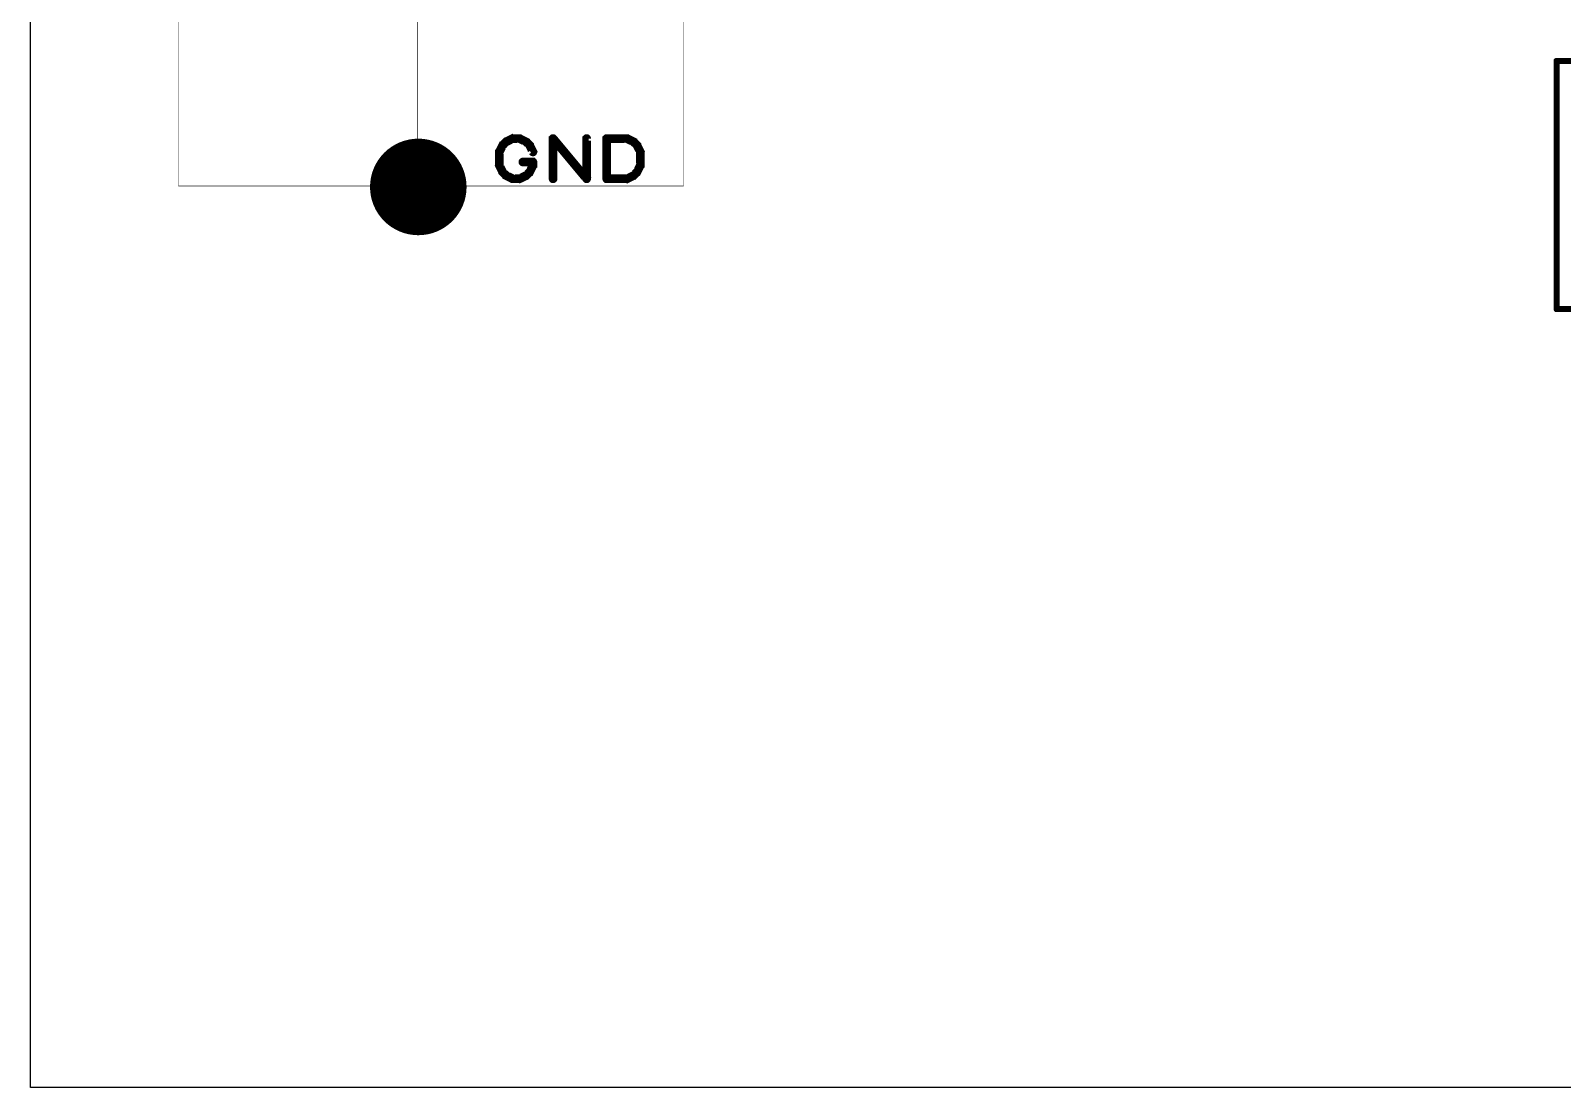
# Model space of a CAD drawing. Extents: x 1.5 to 98, y 12 to 104.4.
# Drawn here: x 2.4 to 33.77, y 12 to 33.64 of the extents above; entities that cross this region are included whole.
import ezdxf

# ---------------------------------------------------------------- set-up
doc = ezdxf.new("R2010")
doc.units = 0
doc.layers.get('0').update_dxf_attribs({"linetype": 'CONTINUOUS'})
for name, color, linetype in [('_BOARD', 254, 'CONTINUOUS'), ('_DRILL', 251, 'CONTINUOUS'), ('BOTTOM_SOLDER_MASK', 6, 'CONTINUOUS'), ('DOCUMENTATION1', 3, 'CONTINUOUS'), ('TOP_SILKSCREEN', 1, 'CONTINUOUS'), ('TOP_SOLDER_MASK', 2, 'CONTINUOUS')]:
    doc.layers.add(name, color=color, linetype=linetype)

# ---------------------------------------------------------------- blocks, each defined once
blk = doc.blocks.new('STYLE14')
at = {"const_width": 0.925}
blk.add_lwpolyline([(-0.4625, 0, 1), (0.4625, 0, 1)], format="xyb", close=True, dxfattribs=at)
blk = doc.blocks.new('_HOLE')
blk.add_circle((0, 0), 0.5)

msp = doc.modelspace()

# ---------------------------------------------------------------- linework, layer by layer
at = {"layer": '_BOARD', "color": 3}
msp.add_lwpolyline([(2.4, 12), (2.4, 104.4), (2.4, 104.4), (30.6, 104.4), (30.6, 104.4), (30.6, 98.4), (30.6, 98.4), (85.8, 98.4), (85.8, 98.4), (85.8, 104.4), (85.8, 104.4), (98, 104.4), (98, 104.4), (98, 12), (98, 12), (2.4, 12), (2.4, 12)], close=True, dxfattribs=at)
at = {"layer": 'DOCUMENTATION1', "color": 94}
msp.add_lwpolyline([(95.25, 27.94, 0.127, 0.127, 0), (33.655, 27.94, 0, 0, 0), (33.655, 27.94, 0.0635, 0.0635, 0), (33.655, 27.9718, 0.0635, 0.0635, 1), (33.655, 27.9082, 0, 0, 0), (33.6232, 27.94, 0.0635, 0.0635, 1), (33.6868, 27.94, 0, 0, 0), (33.655, 27.94, 0, 0, 0), (33.655, 27.94, 0.127, 0.127, 0), (33.655, 33.02, 0.127, 0.127, 0), (33.655, 33.02, 0, 0, 0), (33.655, 33.02, 0.0635, 0.0635, 0), (33.6868, 33.02, 0.0635, 0.0635, 1), (33.6232, 33.02, 0, 0, 0), (33.655, 33.0518, 0.0635, 0.0635, 1), (33.655, 32.9882, 0, 0, 0), (33.655, 33.02, 0, 0, 0), (33.655, 33.02, 0.127, 0.127, 0), (95.25, 33.02, 0, 0, 0)], format="xyseb", dxfattribs=at)
at = {"layer": 'TOP_SILKSCREEN', "color": 171}
for points in [[(10.32, 72.39, 0.01, 0.01, 0), (10.32, 30.46, 0, 0, 0), (10.32, 30.46, 0.005, 0.005, 0), (10.3175, 30.46, 0.005, 0.005, 1), (10.3225, 30.46, 0, 0, 0), (10.32, 30.4575, 0.005, 0.005, 1), (10.32, 30.4625, 0, 0, 0), (10.32, 30.46, 0, 0, 0), (10.32, 30.46, 0.01, 0.01, 0), (5.43, 30.46, 0, 0, 0), (5.43, 30.46, 0.005, 0.005, 0), (5.43, 30.4625, 0.005, 0.005, 1), (5.43, 30.4575, 0, 0, 0), (5.4275, 30.46, 0.005, 0.005, 1), (5.4325, 30.46, 0, 0, 0), (5.43, 30.46, 0, 0, 0), (5.43, 30.46, 0.01, 0.01, 0), (5.43, 72.39, 0, 0, 0)], [(15.77, 72.4, 0.01, 0.01, 0), (15.77, 30.46, 0, 0, 0), (15.77, 30.46, 0.005, 0.005, 0), (15.7675, 30.46, 0.005, 0.005, 1), (15.7725, 30.46, 0, 0, 0), (15.77, 30.4575, 0.005, 0.005, 1), (15.77, 30.4625, 0, 0, 0), (15.77, 30.46, 0, 0, 0), (15.77, 30.46, 0.01, 0.01, 0), (10.32, 30.46, 0, 0, 0), (10.32, 30.46, 0.005, 0.005, 0), (10.32, 30.4625, 0.005, 0.005, 1), (10.32, 30.4575, 0, 0, 0), (10.3175, 30.46, 0.005, 0.005, 1), (10.3225, 30.46, 0, 0, 0), (10.32, 30.46, 0, 0, 0), (10.32, 30.46, 0.01, 0.01, 0), (10.32, 72.4, 0, 0, 0)]]:
    msp.add_lwpolyline(points, format="xyseb", dxfattribs=at)
at = {"layer": 'TOP_SILKSCREEN', "color": 135}
msp.add_lwpolyline([(11.2275, 30.46, 0.005, 0.005, 1), (11.2325, 30.46, 0, 0, 0), (11.23, 30.46, 0, 0, 0), (11.23, 30.46, 0.01, 0.01, 1), (9.41, 30.46, 0, 0, 0), (9.41, 30.46, 0.005, 0.005, 0), (9.4075, 30.46, 0.005, 0.005, 1), (9.4125, 30.46, 0, 0, 0), (9.4125, 30.46, 0.005, 0.005, 1), (9.4075, 30.46, 0, 0, 0), (9.41, 30.46, 0, 0, 0), (9.41, 30.46, 0.01, 0.01, 1), (11.23, 30.46, 0.01, 0.01, 0), (11.23, 30.46, 0, 0, 0), (11.23, 30.46, 0.005, 0.005, 0), (11.2325, 30.46, 0.005, 0.005, 1), (11.2275, 30.46, 0, 0, 0)], format="xyseb", close=True, dxfattribs=at)
for points in [[(11.9602, 31.1762, 0.0889, 0.0889, 1), (12.0398, 31.1364, 0, 0, 0), (12, 31.1563, 0, 0, 0), (12, 31.1563, 0.1778, 0.1778, 0), (12.0688, 31.2938, 0.1778, 0.1778, 0), (12.0688, 31.2938, 0, 0, 0), (12.0688, 31.2938, 0.0889, 0.0889, 0), (12.1086, 31.2739, 0.0889, 0.0889, 1), (12.029, 31.3137, 0, 0, 0)], [(12.0373, 31.3253, 0.0889, 0.0889, 1), (12.1003, 31.2623, 0, 0, 0), (12.0688, 31.2938, 0, 0, 0), (12.0688, 31.2938, 0.1778, 0.1778, 0), (12.1375, 31.3625, 0.1778, 0.1778, 0), (12.1375, 31.3625, 0, 0, 0), (12.1375, 31.3625, 0.0889, 0.0889, 0), (12.169, 31.331, 0.0889, 0.0889, 1), (12.106, 31.394, 0, 0, 0)], [(12.1176, 31.4023, 0.0889, 0.0889, 1), (12.1574, 31.3227, 0, 0, 0), (12.1375, 31.3625, 0, 0, 0), (12.1375, 31.3625, 0.1778, 0.1778, 0), (12.275, 31.4313, 0.1778, 0.1778, 0), (12.275, 31.4313, 0, 0, 0), (12.275, 31.4313, 0.0889, 0.0889, 0), (12.2949, 31.3915, 0.0889, 0.0889, 1), (12.2551, 31.4711, 0, 0, 0)], [(12.275, 31.4758, 0.0889, 0.0889, 1), (12.275, 31.3868, 0, 0, 0), (12.275, 31.4313, 0, 0, 0), (12.275, 31.4313, 0.1778, 0.1778, 0), (12.4125, 31.4313, 0.1778, 0.1778, 0), (12.4125, 31.4313, 0, 0, 0), (12.4125, 31.4313, 0.0889, 0.0889, 0), (12.4125, 31.3868, 0.0889, 0.0889, 1), (12.4125, 31.4758, 0, 0, 0)], [(12.4324, 31.4711, 0.0889, 0.0889, 1), (12.3926, 31.3915, 0, 0, 0), (12.4125, 31.4313, 0, 0, 0), (12.4125, 31.4313, 0.1778, 0.1778, 0), (12.55, 31.3625, 0.1778, 0.1778, 0), (12.55, 31.3625, 0, 0, 0), (12.55, 31.3625, 0.0889, 0.0889, 0), (12.5301, 31.3227, 0.0889, 0.0889, 1), (12.5699, 31.4023, 0, 0, 0)], [(12.5815, 31.394, 0.0889, 0.0889, 1), (12.5185, 31.331, 0, 0, 0), (12.55, 31.3625, 0, 0, 0), (12.55, 31.3625, 0.1778, 0.1778, 0), (12.6188, 31.2938, 0.1778, 0.1778, 0), (12.6188, 31.2938, 0, 0, 0), (12.6188, 31.2938, 0.0889, 0.0889, 0), (12.5873, 31.2623, 0.0889, 0.0889, 1), (12.6503, 31.3253, 0, 0, 0)], [(12.6586, 31.3137, 0.0889, 0.0889, 1), (12.579, 31.2739, 0, 0, 0), (12.6188, 31.2938, 0, 0, 0), (12.6188, 31.2938, 0.1778, 0.1778, 0), (12.6875, 31.1563, 0.1778, 0.1778, 0), (12.6875, 31.1563, 0, 0, 0), (12.6875, 31.1563, 0.0889, 0.0889, 0), (12.6477, 31.1364, 0.0889, 0.0889, 1), (12.7273, 31.1762, 0, 0, 0)], [(13.0555, 30.6063, 0.0889, 0.0889, 1), (13.1445, 30.6063, 0, 0, 0), (13.1, 30.6063, 0, 0, 0), (13.1, 30.6063, 0.1778, 0.1778, 0), (13.1, 31.4313, 0.1778, 0.1778, 0), (13.1, 31.4313, 0, 0, 0), (13.1, 31.4313, 0.0889, 0.0889, 0), (13.1445, 31.4313, 0.0889, 0.0889, 1), (13.0555, 31.4313, 0, 0, 0)], [(13.1342, 31.4598, 0.0889, 0.0889, 1), (13.0658, 31.4028, 0, 0, 0), (13.1, 31.4313, 0, 0, 0), (13.1, 31.4313, 0.1778, 0.1778, 0), (13.7875, 30.6063, 0.1778, 0.1778, 0), (13.7875, 30.6063, 0, 0, 0), (13.7875, 30.6063, 0.0889, 0.0889, 0), (13.7533, 30.5778, 0.0889, 0.0889, 1), (13.8217, 30.6348, 0, 0, 0)], [(13.743, 30.6063, 0.0889, 0.0889, 1), (13.832, 30.6063, 0, 0, 0), (13.7875, 30.6063, 0, 0, 0), (13.7875, 30.6063, 0.1778, 0.1778, 0), (13.7875, 31.4313, 0.1778, 0.1778, 0), (13.7875, 31.4313, 0, 0, 0), (13.7875, 31.4313, 0.0889, 0.0889, 0), (13.832, 31.4313, 0.0889, 0.0889, 1), (13.743, 31.4313, 0, 0, 0)], [(14.1555, 30.6063, 0.0889, 0.0889, 1), (14.2445, 30.6063, 0, 0, 0), (14.2, 30.6063, 0, 0, 0), (14.2, 30.6063, 0.1778, 0.1778, 0), (14.2, 31.4313, 0.1778, 0.1778, 0), (14.2, 31.4313, 0, 0, 0), (14.2, 31.4313, 0.0889, 0.0889, 0), (14.2445, 31.4313, 0.0889, 0.0889, 1), (14.1555, 31.4313, 0, 0, 0)], [(14.2, 31.4758, 0.0889, 0.0889, 1), (14.2, 31.3868, 0, 0, 0), (14.2, 31.4313, 0, 0, 0), (14.2, 31.4313, 0.1778, 0.1778, 0), (14.6125, 31.4313, 0.1778, 0.1778, 0), (14.6125, 31.4313, 0, 0, 0), (14.6125, 31.4313, 0.0889, 0.0889, 0), (14.6125, 31.3868, 0.0889, 0.0889, 1), (14.6125, 31.4758, 0, 0, 0)], [(14.6324, 31.4711, 0.0889, 0.0889, 1), (14.5926, 31.3915, 0, 0, 0), (14.6125, 31.4313, 0, 0, 0), (14.6125, 31.4313, 0.1778, 0.1778, 0), (14.75, 31.3625, 0.1778, 0.1778, 0), (14.75, 31.3625, 0, 0, 0), (14.75, 31.3625, 0.0889, 0.0889, 0), (14.7301, 31.3227, 0.0889, 0.0889, 1), (14.7699, 31.4023, 0, 0, 0)], [(14.7815, 31.394, 0.0889, 0.0889, 1), (14.7185, 31.331, 0, 0, 0), (14.75, 31.3625, 0, 0, 0), (14.75, 31.3625, 0.1778, 0.1778, 0), (14.8188, 31.2938, 0.1778, 0.1778, 0), (14.8188, 31.2938, 0, 0, 0), (14.8188, 31.2938, 0.0889, 0.0889, 0), (14.7873, 31.2623, 0.0889, 0.0889, 1), (14.8503, 31.3253, 0, 0, 0)], [(14.8586, 31.3137, 0.0889, 0.0889, 1), (14.779, 31.2739, 0, 0, 0), (14.8188, 31.2938, 0, 0, 0), (14.8188, 31.2938, 0.1778, 0.1778, 0), (14.8875, 31.1563, 0.1778, 0.1778, 0), (14.8875, 31.1563, 0, 0, 0), (14.8875, 31.1563, 0.0889, 0.0889, 0), (14.8477, 31.1364, 0.0889, 0.0889, 1), (14.9273, 31.1762, 0, 0, 0)], [(11.9555, 30.8813, 0.0889, 0.0889, 1), (12.0445, 30.8813, 0, 0, 0), (12, 30.8813, 0, 0, 0), (12, 30.8813, 0.1778, 0.1778, 0), (12, 31.1563, 0.1778, 0.1778, 0), (12, 31.1563, 0, 0, 0), (12, 31.1563, 0.0889, 0.0889, 0), (12.0445, 31.1563, 0.0889, 0.0889, 1), (11.9555, 31.1563, 0, 0, 0)], [(12.4813, 30.9945, 0.0889, 0.0889, 1), (12.4813, 30.9055, 0, 0, 0), (12.4813, 30.95, 0, 0, 0), (12.4813, 30.95, 0.1778, 0.1778, 0), (12.6875, 30.95, 0.1778, 0.1778, 0), (12.6875, 30.95, 0, 0, 0), (12.6875, 30.95, 0.0889, 0.0889, 0), (12.6875, 30.9055, 0.0889, 0.0889, 1), (12.6875, 30.9945, 0, 0, 0)], [(12.732, 30.95, 0.0889, 0.0889, 1), (12.643, 30.95, 0, 0, 0), (12.6875, 30.95, 0, 0, 0), (12.6875, 30.95, 0.1778, 0.1778, 0), (12.6875, 30.8813, 0.1778, 0.1778, 0), (12.6875, 30.8813, 0, 0, 0), (12.6875, 30.8813, 0.0889, 0.0889, 0), (12.643, 30.8813, 0.0889, 0.0889, 1), (12.732, 30.8813, 0, 0, 0)], [(14.932, 31.1563, 0.0889, 0.0889, 1), (14.843, 31.1563, 0, 0, 0), (14.8875, 31.1563, 0, 0, 0), (14.8875, 31.1563, 0.1778, 0.1778, 0), (14.8875, 30.8813, 0.1778, 0.1778, 0), (14.8875, 30.8813, 0, 0, 0), (14.8875, 30.8813, 0.0889, 0.0889, 0), (14.843, 30.8813, 0.0889, 0.0889, 1), (14.932, 30.8813, 0, 0, 0)], [(12.029, 30.7239, 0.0889, 0.0889, 1), (12.1086, 30.7637, 0, 0, 0), (12.0688, 30.7438, 0, 0, 0), (12.0688, 30.7438, 0.1778, 0.1778, 0), (12, 30.8813, 0.1778, 0.1778, 0), (12, 30.8813, 0, 0, 0), (12, 30.8813, 0.0889, 0.0889, 0), (12.0398, 30.9012, 0.0889, 0.0889, 1), (11.9602, 30.8614, 0, 0, 0)], [(12.106, 30.6435, 0.0889, 0.0889, 1), (12.169, 30.7065, 0, 0, 0), (12.1375, 30.675, 0, 0, 0), (12.1375, 30.675, 0.1778, 0.1778, 0), (12.0688, 30.7438, 0.1778, 0.1778, 0), (12.0688, 30.7438, 0, 0, 0), (12.0688, 30.7438, 0.0889, 0.0889, 0), (12.1003, 30.7753, 0.0889, 0.0889, 1), (12.0373, 30.7123, 0, 0, 0)], [(12.2551, 30.5665, 0.0889, 0.0889, 1), (12.2949, 30.6461, 0, 0, 0), (12.275, 30.6063, 0, 0, 0), (12.275, 30.6063, 0.1778, 0.1778, 0), (12.1375, 30.675, 0.1778, 0.1778, 0), (12.1375, 30.675, 0, 0, 0), (12.1375, 30.675, 0.0889, 0.0889, 0), (12.1574, 30.7148, 0.0889, 0.0889, 1), (12.1176, 30.6352, 0, 0, 0)], [(12.5699, 30.6352, 0.0889, 0.0889, 1), (12.5301, 30.7148, 0, 0, 0), (12.55, 30.675, 0, 0, 0), (12.55, 30.675, 0.1778, 0.1778, 0), (12.4125, 30.6063, 0.1778, 0.1778, 0), (12.4125, 30.6063, 0, 0, 0), (12.4125, 30.6063, 0.0889, 0.0889, 0), (12.3926, 30.6461, 0.0889, 0.0889, 1), (12.4324, 30.5665, 0, 0, 0)], [(12.6503, 30.7123, 0.0889, 0.0889, 1), (12.5873, 30.7753, 0, 0, 0), (12.6188, 30.7438, 0, 0, 0), (12.6188, 30.7438, 0.1778, 0.1778, 0), (12.55, 30.675, 0.1778, 0.1778, 0), (12.55, 30.675, 0, 0, 0), (12.55, 30.675, 0.0889, 0.0889, 0), (12.5185, 30.7065, 0.0889, 0.0889, 1), (12.5815, 30.6435, 0, 0, 0)], [(12.7273, 30.8614, 0.0889, 0.0889, 1), (12.6477, 30.9012, 0, 0, 0), (12.6875, 30.8813, 0, 0, 0), (12.6875, 30.8813, 0.1778, 0.1778, 0), (12.6188, 30.7438, 0.1778, 0.1778, 0), (12.6188, 30.7438, 0, 0, 0), (12.6188, 30.7438, 0.0889, 0.0889, 0), (12.579, 30.7637, 0.0889, 0.0889, 1), (12.6586, 30.7239, 0, 0, 0)], [(14.7699, 30.6352, 0.0889, 0.0889, 1), (14.7301, 30.7148, 0, 0, 0), (14.75, 30.675, 0, 0, 0), (14.75, 30.675, 0.1778, 0.1778, 0), (14.6125, 30.6063, 0.1778, 0.1778, 0), (14.6125, 30.6063, 0, 0, 0), (14.6125, 30.6063, 0.0889, 0.0889, 0), (14.5926, 30.6461, 0.0889, 0.0889, 1), (14.6324, 30.5665, 0, 0, 0)], [(14.8503, 30.7123, 0.0889, 0.0889, 1), (14.7873, 30.7753, 0, 0, 0), (14.8188, 30.7438, 0, 0, 0), (14.8188, 30.7438, 0.1778, 0.1778, 0), (14.75, 30.675, 0.1778, 0.1778, 0), (14.75, 30.675, 0, 0, 0), (14.75, 30.675, 0.0889, 0.0889, 0), (14.7185, 30.7065, 0.0889, 0.0889, 1), (14.7815, 30.6435, 0, 0, 0)], [(14.9273, 30.8614, 0.0889, 0.0889, 1), (14.8477, 30.9012, 0, 0, 0), (14.8875, 30.8813, 0, 0, 0), (14.8875, 30.8813, 0.1778, 0.1778, 0), (14.8188, 30.7438, 0.1778, 0.1778, 0), (14.8188, 30.7438, 0, 0, 0), (14.8188, 30.7438, 0.0889, 0.0889, 0), (14.779, 30.7637, 0.0889, 0.0889, 1), (14.8586, 30.7239, 0, 0, 0)], [(12.4125, 30.5618, 0.0889, 0.0889, 1), (12.4125, 30.6508, 0, 0, 0), (12.4125, 30.6063, 0, 0, 0), (12.4125, 30.6063, 0.1778, 0.1778, 0), (12.275, 30.6063, 0.1778, 0.1778, 0), (12.275, 30.6063, 0, 0, 0), (12.275, 30.6063, 0.0889, 0.0889, 0), (12.275, 30.6508, 0.0889, 0.0889, 1), (12.275, 30.5618, 0, 0, 0)], [(14.6125, 30.5618, 0.0889, 0.0889, 1), (14.6125, 30.6508, 0, 0, 0), (14.6125, 30.6063, 0, 0, 0), (14.6125, 30.6063, 0.1778, 0.1778, 0), (14.2, 30.6063, 0.1778, 0.1778, 0), (14.2, 30.6063, 0, 0, 0), (14.2, 30.6063, 0.0889, 0.0889, 0), (14.2, 30.6508, 0.0889, 0.0889, 1), (14.2, 30.5618, 0, 0, 0)]]:
    msp.add_lwpolyline(points, format="xyseb", dxfattribs=at)

# ---------------------------------------------------------------- block references
at = {"layer": '_DRILL', "xscale": 1.85, "yscale": 1.85}
msp.add_blockref('_HOLE', (10.34, 30.44), dxfattribs=at)
at = {"layer": 'BOTTOM_SOLDER_MASK', "color": 11, "xscale": 1.069, "yscale": 1.069, "rotation": 180}
msp.add_blockref('STYLE14', (10.34, 30.44), dxfattribs=at)
at = {"layer": 'TOP_SOLDER_MASK', "color": 11, "xscale": 1.069, "yscale": 1.069, "rotation": 180}
msp.add_blockref('STYLE14', (10.34, 30.44), dxfattribs=at)

doc.saveas('drawing.dxf')
